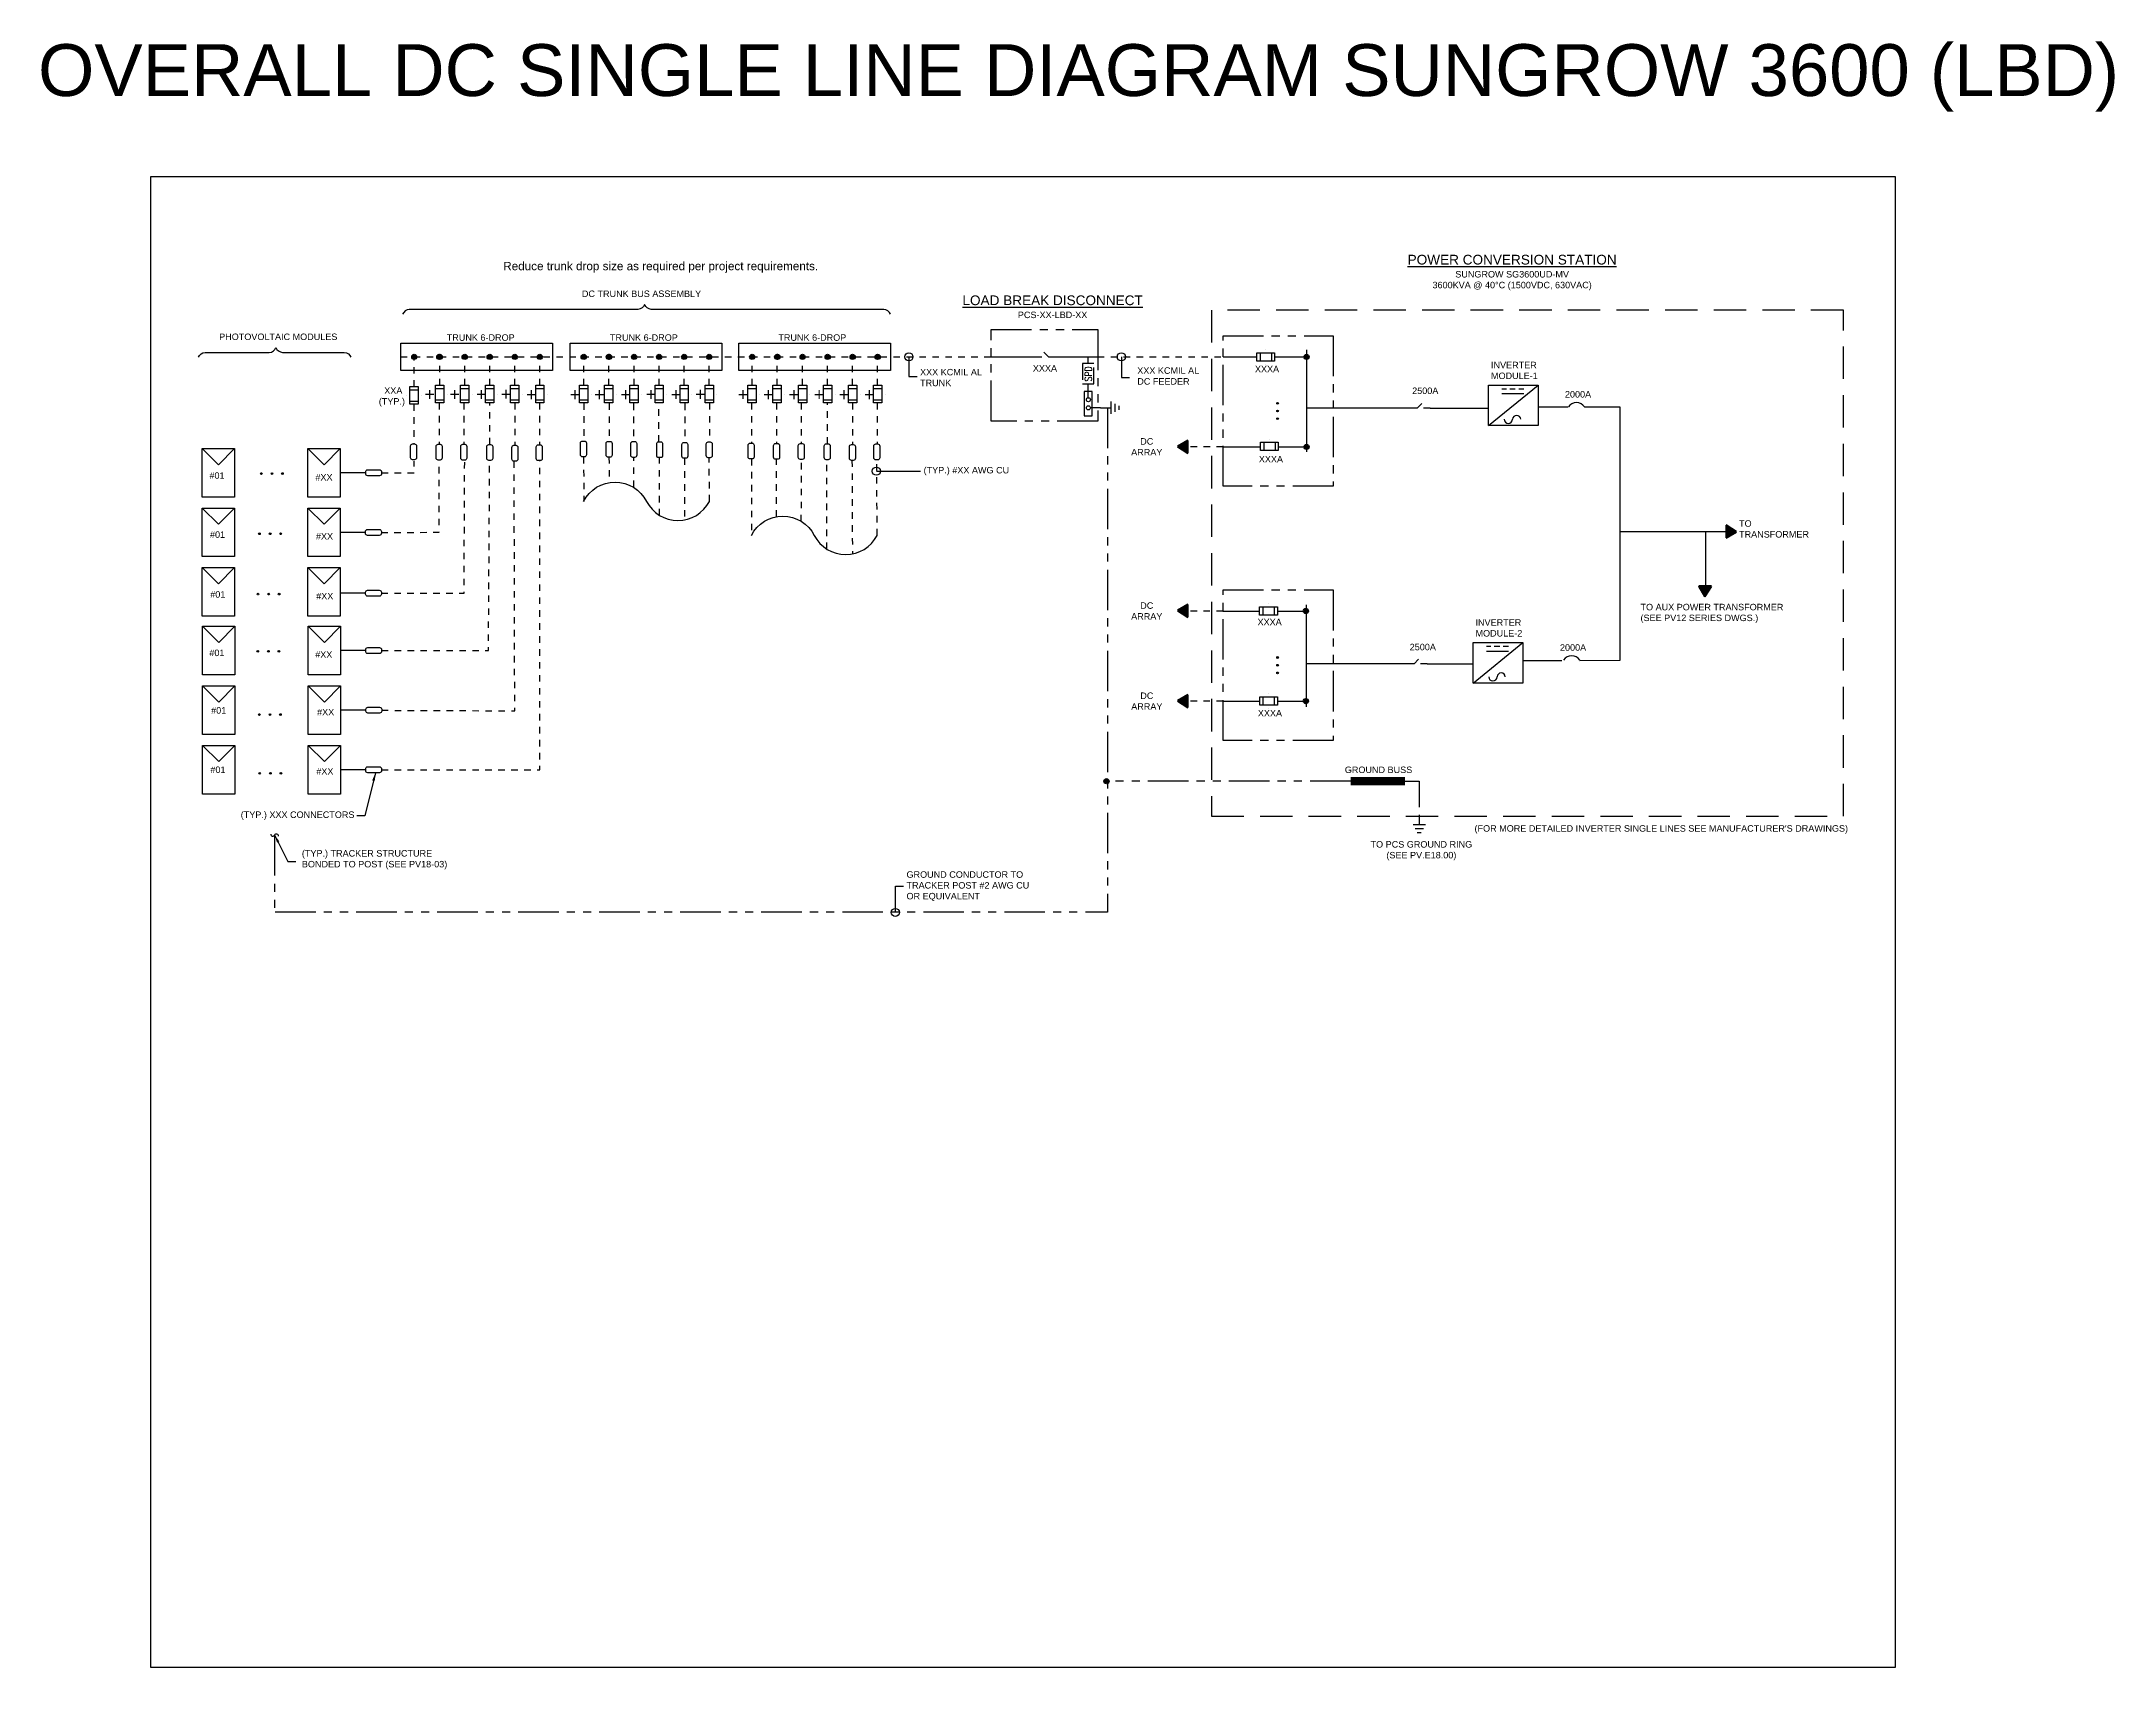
# Model space of a CAD drawing. Header units: feet. Extents: x -18 to 369, y -48 to 98.
# Drawn here: x 246.85 to 278.83, y 35.7 to 60.8 of the extents above; entities that cross this region are included whole.
import ezdxf

# ---------------------------------------------------------------- set-up
doc = ezdxf.new("R2010")
doc.units = ezdxf.units.FT
doc.header["$MEASUREMENT"] = 0
for name, pattern in [('DASHED', [0.75, 0.5, -0.25]), ('DASHED2', [0.375, 0.25, -0.125]), ('HIDDEN', [0.375, 0.25, -0.125]), ('HIDDEN4', [0.0935, 0.0625, -0.031]), ('PHANTOM2', [1.25, 0.625, -0.125, 0.125, -0.125, 0.125, -0.125])]:
    doc.linetypes.add(name, pattern=pattern)
for name, color, linetype in [('E-1LIN', 4, 'Continuous'), ('E-CABL', 133, 'HIDDEN4'), ('E-ELEC-BRDR', 171, 'DASHED2'), ('E-HARN-COMP', 8, 'Continuous'), ('E-HVMV-EQUP', 91, 'Continuous'), ('E-LV-BUS', 32, 'Continuous'), ('E-LV-EQUP', 211, 'Continuous'), ('E-PROD-COND-06F', 4, 'Continuous'), ('E-TEXT', 7, 'Continuous'), ('G-ANNO-TEXT', 1, 'Continuous')]:
    doc.layers.add(name, color=color, linetype=linetype)
doc.layers.add('G-NPLT', color=67, linetype='Continuous', plot=False)
doc.layers.add('G-TABL', color=7, linetype='Continuous', lineweight=40)
doc.layers.add('PV-PCS BOUNDARY', color=224, linetype='DASHED2', lineweight=90)
doc.styles.add('FSLR_Notes', font='Simplex.shx', dxfattribs={"width": 0.8, "height": 0.109375})
doc.styles.add('NEI-A', font='arial.ttf')
doc.styles.add('T10', font='romans.shx', dxfattribs={"height": 0.1})
doc.dimstyles.new('NEI-A', dxfattribs={"dimtxt": 0.1, "dimasz": 0.125, "dimexe": 0.0625, "dimexo": 0.0625, "dimgap": 0.0625, "dimtad": 0, "dimtih": 1, "dimtoh": 1, "dimdec": 4, "dimzin": 3, "dimdsep": 46, "dimlunit": 4, "dimtxsty": 'NEI-A', "dimcen": 0, "dimadec": 0, "dimazin": 0, "dimtfac": 0.75, "dimtdec": 4, "dimtofl": 0, "dimtmove": 0, "dimatfit": 3, "dimfxl": 1, "dimfrac": 1, "dimtolj": 1, "dimtzin": 0, "dimarcsym": 0})

# ---------------------------------------------------------------- blocks, each defined once
blk = doc.blocks.new('*U20')
at = {"layer": 'Defpoints', "color": 2}
for p, q in [((-0.137, 0.114), (-0.137, 0.114)), ((-0.137, -0.114), (-0.137, -0.114))]:
    blk.add_line(p, q, dxfattribs=at)
at = {"layer": 'E-HVMV-EQUP', "color": 0}
for p, q in [((-0.223, -0.064), (-0.223, 0.064)), ((-0.05, -0.064), (-0.05, 0.064))]:
    blk.add_line(p, q, dxfattribs=at)
blk.add_lwpolyline([(0, 0.064), (0, -0.064), (-0.273, -0.064), (-0.273, 0.064)], close=True, dxfattribs=at)
blk = doc.blocks.new('1-LINE - FUSE')
at = {"layer": 'Defpoints', "color": 2}
for p, q in [((-0.114, 0.137), (-0.114, 0.137)), ((0.114, 0.137), (0.114, 0.137))]:
    blk.add_line(p, q, dxfattribs=at)
at = {"layer": 'E-HVMV-EQUP', "color": 0}
for p, q in [((-0.064, 0.223), (0.064, 0.223)), ((-0.064, 0.05), (0.064, 0.05))]:
    blk.add_line(p, q, dxfattribs=at)
blk.add_lwpolyline([(0.064, 0), (-0.064, 0), (-0.064, 0.273), (0.064, 0.273)], close=True, dxfattribs=at)
blk = doc.blocks.new('03')
at = {"linetype": 'Continuous'}
h = blk.add_hatch(color=256, dxfattribs=at)
h.dxf.hatch_style = 1
h.paths.add_polyline_path([(-0.04, 0, 1), (0.04, 0, 1)])
blk.add_circle((0, 0), 0.04, dxfattribs=at)
blk = doc.blocks.new('E-005')
blk.add_line((-0.384, 0), (0.384, 0.625))
blk.add_lwpolyline([(0.384, 0), (-0.384, 0), (-0.384, 0.625), (0.384, 0.625)], close=True)
at = {"layer": 'E-TEXT'}
for p, q in [((-0.108, 0.564), (-0.177, 0.564)), ((0.163, 0.488), (-0.177, 0.488)), ((0.028, 0.564), (-0.056, 0.564)), ((0.163, 0.564), (0.082, 0.564))]:
    blk.add_line(p, q, dxfattribs=at)
for centre, start, end in [((-0.078, 0.098), 180, 0), ((0.05, 0.093), 4.1036, 175.8964)]:
    blk.add_arc(centre, 0.0642, start, end, dxfattribs=at)
blk = doc.blocks.new('end break')
for centre, major_axis in [((0.016, 0.06), (-0.0162, -0.0604)), ((-0.016, -0.06), (0.0162, 0.0604))]:
    blk.add_ellipse(centre, major_axis=major_axis, ratio=0.75, start_param=3.141593, end_param=6.283185)
blk = doc.blocks.new('E-015')
for p, q in [((0, 0), (0, -0.15625)), ((-0.09375, -0.15625), (0.09375, -0.15625)), ((-0.0625, -0.21875), (0.0625, -0.21875)), ((-0.03125, -0.28125), (0.03125, -0.28125))]:
    blk.add_line(p, q)
blk = doc.blocks.new('ARROW')
h = blk.add_hatch()
h.set_pattern_fill('ANSI31', color=256)
h.paths.add_polyline_path([(0, 0), (-0.074, -0.114), (0.066, -0.114)])
h = blk.add_hatch(color=256)
h.dxf.hatch_style = 1
h.paths.add_polyline_path([(0, 0), (-0.074, -0.114), (0.066, -0.114)])
blk.add_lwpolyline([(0, 0), (-0.074, -0.114), (0.066, -0.114), (0, 0)], close=True)
blk = doc.blocks.new('1LIN-DISCONNECT')
at = {"color": 4, "linetype": 'Continuous'}
for points in [[(0, 0), (0, -0.1)], [(0.071, -0.129), (0, -0.2), (0, -0.3)]]:
    blk.add_lwpolyline(points, dxfattribs=at)
blk = doc.blocks.new('3-LINE - CONTINUATION SYMBOL')
at = {"layer": 'E-HVMV-EQUP', "color": 0}
blk.add_lwpolyline([(-0.1082, 0, -0.611301), (0, 0, 0.611301), (0.1082, 0)], format="xyb", dxfattribs=at)

msp = doc.modelspace()

# ---------------------------------------------------------------- hatches: boundary and pattern name
at = {"layer": 'E-PROD-COND-06F'}
for points in [[(265.919, 55.203, -1), (265.919, 55.229, -1)], [(265.919, 55.084, -1), (265.919, 55.111, -1)], [(265.919, 54.966, -1), (265.919, 54.992, -1)], [(250.229, 54.132, -1), (250.255, 54.132, -1)], [(250.394, 54.132, -1), (250.42, 54.132, -1)], [(250.555, 54.132, -1), (250.581, 54.132, -1)], [(250.2, 53.203, -1), (250.226, 53.203, -1)], [(250.365, 53.203, -1), (250.391, 53.203, -1)], [(250.526, 53.203, -1), (250.553, 53.203, -1)], [(250.177, 52.271, -1), (250.204, 52.271, -1)], [(250.342, 52.271, -1), (250.369, 52.271, -1)], [(250.504, 52.271, -1), (250.53, 52.271, -1)], [(250.174, 51.389, -1), (250.2, 51.389, -1)], [(250.339, 51.389, -1), (250.365, 51.389, -1)], [(250.5, 51.389, -1), (250.526, 51.389, -1)], [(265.919, 51.28, -1), (265.919, 51.306, -1)], [(265.919, 51.161, -1), (265.919, 51.187, -1)], [(265.919, 51.043, -1), (265.919, 51.069, -1)], [(250.198, 50.412, -1), (250.224, 50.412, -1)], [(250.363, 50.412, -1), (250.389, 50.412, -1)], [(250.524, 50.412, -1), (250.55, 50.412, -1)], [(250.204, 49.506, -1), (250.23, 49.506, -1)], [(250.369, 49.506, -1), (250.395, 49.506, -1)], [(250.53, 49.506, -1), (250.556, 49.506, -1)]]:
    msp.add_hatch(color=7, dxfattribs=at).paths.add_polyline_path(points)

# ---------------------------------------------------------------- linework, layer by layer
for points in [[(248.537, 58.715), (275.446, 58.715), (275.446, 35.704), (248.537, 35.704)], [(263.061, 55.021), (263.061, 55.396), (262.936, 55.396), (262.936, 55.021)]]:
    msp.add_lwpolyline(points, close=True)
for centre in [(263.001, 55.271), (263.001, 55.146)]:
    msp.add_circle(centre, 0.0312)
at = {"layer": 'E-1LIN', "linetype": 'HIDDEN'}
msp.add_lwpolyline([(262.91, 55.829), (262.91, 55.518), (263.087, 55.518), (263.087, 55.829)], close=True, dxfattribs=at)
at = {"layer": 'E-1LIN', "linetype": 'HIDDEN', "flags": 128}
for points in [[(262.999, 55.829), (262.999, 55.932)], [(262.999, 55.303), (262.999, 55.518)], [(263.189, 55.148), (263.032, 55.146)]]:
    msp.add_lwpolyline(points, dxfattribs=at)
at = {"layer": 'E-CABL', "flags": 128}
for points in [[(252.394, 55.933), (261.5, 55.933)], [(252.599, 55.475), (252.599, 55.913)], [(252.993, 55.495), (252.993, 55.933)], [(253.379, 55.495), (253.379, 55.933)], [(253.379, 55.495), (253.379, 55.933)], [(253.765, 55.495), (253.765, 55.933)], [(254.152, 55.495), (254.152, 55.933)], [(254.538, 55.495), (254.538, 55.933)], [(255.215, 55.495), (255.215, 55.933)], [(255.601, 55.495), (255.601, 55.933)], [(255.601, 55.495), (255.601, 55.933)], [(255.993, 55.495), (255.993, 55.933)], [(255.993, 55.495), (255.993, 55.933)], [(256.379, 55.495), (256.379, 55.933)], [(256.765, 55.495), (256.765, 55.933)], [(257.151, 55.495), (257.151, 55.933)], [(257.814, 55.495), (257.814, 55.933)], [(258.2, 55.495), (258.2, 55.933)], [(258.2, 55.495), (258.2, 55.933)], [(258.592, 55.495), (258.592, 55.933)], [(258.592, 55.495), (258.592, 55.933)], [(258.978, 55.495), (258.978, 55.933)], [(259.364, 55.495), (259.364, 55.933)], [(259.75, 55.495), (259.75, 55.933)], [(263.145, 55.933), (265.078, 55.933)], [(252.595, 55.201), (252.595, 54.588)], [(252.985, 55.222), (252.985, 54.585)], [(253.364, 55.222), (253.364, 54.583)], [(253.767, 54.581), (253.767, 55.222)], [(254.152, 55.222), (254.153, 54.568)], [(254.533, 55.222), (254.533, 54.577)], [(255.217, 55.216), (255.217, 54.632)], [(255.606, 55.213), (255.606, 54.629)], [(255.985, 55.211), (255.985, 54.627)], [(256.376, 54.624), (256.376, 55.209)], [(256.775, 55.211), (256.775, 54.612)], [(257.155, 55.219), (257.155, 54.621)], [(257.802, 55.219), (257.802, 54.6)], [(258.191, 55.219), (258.191, 54.597)], [(258.57, 55.219), (258.57, 54.595)], [(258.974, 54.593), (258.974, 55.219)], [(259.36, 55.219), (259.36, 54.58)], [(259.74, 55.219), (259.74, 54.589)], [(255.212, 54.389), (255.219, 53.703)], [(255.605, 54.385), (255.609, 53.992)], [(255.987, 53.927), (255.988, 54.38)], [(256.383, 53.486), (256.383, 54.378)], [(257.155, 53.703), (257.151, 54.376)], [(265.078, 54.544), (264.504, 54.544)], [(252.093, 53.224), (252.983, 53.225), (252.983, 54.343)], [(252.094, 52.285), (253.369, 52.284), (253.379, 54.343)], [(252.097, 51.399), (253.746, 51.399), (253.764, 54.343)], [(252.097, 49.561), (254.537, 49.561), (254.537, 54.331)], [(252.097, 54.143), (252.599, 54.143), (252.599, 54.323)], [(252.099, 50.478), (254.151, 50.47), (254.142, 54.323)], [(256.769, 54.367), (256.769, 53.412)], [(257.804, 54.357), (257.801, 53.178)], [(258.191, 53.467), (258.191, 54.352)], [(258.572, 53.396), (258.574, 54.348)], [(258.968, 52.968), (258.968, 54.346)], [(259.354, 54.335), (259.36, 52.892)], [(259.742, 53.178), (259.736, 54.343)], [(265.077, 52.009), (264.503, 52.009)], [(265.077, 50.619), (264.503, 50.619)]]:
    msp.add_lwpolyline(points, dxfattribs=at)
at = {"layer": 'E-ELEC-BRDR', "linetype": 'DASHED'}
msp.add_lwpolyline([(274.648, 48.842), (274.648, 56.653), (264.899, 56.653), (264.899, 48.842)], close=True, dxfattribs=at)
at = {"layer": 'E-HARN-COMP'}
for points in [[(252.544, 54.377), (252.544, 54.558, -0.414214), (252.576, 54.59), (252.604, 54.59, -0.414214), (252.636, 54.558), (252.636, 54.377, -0.414214), (252.604, 54.345), (252.576, 54.345, -0.414214)], [(252.938, 54.372), (252.938, 54.553, -0.414214), (252.971, 54.585), (252.999, 54.585, -0.414214), (253.031, 54.553), (253.031, 54.372, -0.414214), (252.999, 54.34), (252.971, 54.34, -0.414214)], [(253.319, 54.37), (253.319, 54.551, -0.414214), (253.351, 54.583), (253.379, 54.583, -0.414214), (253.411, 54.551), (253.411, 54.37, -0.414214), (253.379, 54.338), (253.351, 54.338, -0.414214)], [(253.719, 54.366), (253.719, 54.547, -0.414214), (253.751, 54.579), (253.779, 54.579, -0.414214), (253.812, 54.547), (253.812, 54.366, -0.414214), (253.779, 54.334), (253.751, 54.334, -0.414214)], [(254.107, 54.355), (254.107, 54.535, -0.414214), (254.139, 54.568), (254.167, 54.568, -0.414214), (254.199, 54.535), (254.199, 54.355, -0.414214), (254.167, 54.323), (254.139, 54.323, -0.414214)], [(254.483, 54.364), (254.483, 54.544, -0.414214), (254.516, 54.577), (254.543, 54.577, -0.414214), (254.576, 54.544), (254.576, 54.364, -0.414214), (254.543, 54.331), (254.516, 54.331, -0.414214)], [(255.165, 54.421), (255.165, 54.602, -0.414214), (255.198, 54.634), (255.225, 54.634, -0.414214), (255.258, 54.602), (255.258, 54.421, -0.414214), (255.225, 54.389), (255.198, 54.389, -0.414214)], [(255.56, 54.416), (255.56, 54.597, -0.414214), (255.592, 54.629), (255.62, 54.629, -0.414214), (255.652, 54.597), (255.652, 54.416, -0.414214), (255.62, 54.384), (255.592, 54.384, -0.414214)], [(255.941, 54.414), (255.941, 54.595, -0.414214), (255.973, 54.627), (256.001, 54.627, -0.414214), (256.033, 54.595), (256.033, 54.414, -0.414214), (256.001, 54.382), (255.973, 54.382, -0.414214)], [(256.341, 54.41), (256.341, 54.591, -0.414214), (256.373, 54.623), (256.401, 54.623, -0.414214), (256.433, 54.591), (256.433, 54.41, -0.414214), (256.401, 54.378), (256.373, 54.378, -0.414214)], [(256.729, 54.399), (256.729, 54.58, -0.414214), (256.761, 54.612), (256.789, 54.612, -0.414214), (256.821, 54.58), (256.821, 54.399, -0.414214), (256.789, 54.367), (256.761, 54.367, -0.414214)], [(257.105, 54.408), (257.105, 54.589, -0.414214), (257.137, 54.621), (257.165, 54.621, -0.414214), (257.197, 54.589), (257.197, 54.408, -0.414214), (257.165, 54.376), (257.137, 54.376, -0.414214)], [(257.751, 54.389), (257.751, 54.57, -0.414214), (257.783, 54.602), (257.811, 54.602, -0.414214), (257.843, 54.57), (257.843, 54.389, -0.414214), (257.811, 54.357), (257.783, 54.357, -0.414214)], [(258.145, 54.384), (258.145, 54.565, -0.414214), (258.177, 54.597), (258.205, 54.597, -0.414214), (258.238, 54.565), (258.238, 54.384, -0.414214), (258.205, 54.352), (258.177, 54.352, -0.414214)], [(258.526, 54.382), (258.526, 54.563, -0.414214), (258.558, 54.595), (258.586, 54.595, -0.414214), (258.618, 54.563), (258.618, 54.382, -0.414214), (258.586, 54.35), (258.558, 54.35, -0.414214)], [(258.926, 54.378), (258.926, 54.559, -0.414214), (258.958, 54.591), (258.986, 54.591, -0.414214), (259.018, 54.559), (259.018, 54.378, -0.414214), (258.986, 54.346), (258.958, 54.346, -0.414214)], [(259.314, 54.367), (259.314, 54.547, -0.414214), (259.346, 54.58), (259.374, 54.58, -0.414214), (259.406, 54.547), (259.406, 54.367, -0.414214), (259.374, 54.335), (259.346, 54.335, -0.414214)], [(259.69, 54.376), (259.69, 54.556, -0.414214), (259.722, 54.589), (259.75, 54.589, -0.414214), (259.782, 54.556), (259.782, 54.376, -0.414214), (259.75, 54.343), (259.722, 54.343, -0.414214)], [(251.884, 54.19), (252.065, 54.19, -0.414214), (252.097, 54.157), (252.097, 54.13, -0.414214), (252.065, 54.097), (251.884, 54.097, -0.414214), (251.852, 54.13), (251.852, 54.157, -0.414214)], [(251.88, 53.27), (252.061, 53.27, -0.414214), (252.093, 53.238), (252.093, 53.21, -0.414214), (252.061, 53.178), (251.88, 53.178, -0.414214), (251.848, 53.21), (251.848, 53.238, -0.414214)], [(251.881, 52.331), (252.062, 52.331, -0.414214), (252.094, 52.299), (252.094, 52.271, -0.414214), (252.062, 52.239), (251.881, 52.239, -0.414214), (251.849, 52.271), (251.849, 52.299, -0.414214)], [(251.884, 51.447), (252.065, 51.447, -0.414214), (252.097, 51.415), (252.097, 51.387, -0.414214), (252.065, 51.354), (251.884, 51.354, -0.414214), (251.852, 51.387), (251.852, 51.415, -0.414214)], [(251.886, 50.526), (252.067, 50.526, -0.414214), (252.099, 50.494), (252.099, 50.466, -0.414214), (252.067, 50.434), (251.886, 50.434, -0.414214), (251.854, 50.466), (251.854, 50.494, -0.414214)], [(251.884, 49.607), (252.065, 49.607, -0.414214), (252.097, 49.575), (252.097, 49.547, -0.414214), (252.065, 49.515), (251.884, 49.515, -0.414214), (251.852, 49.547), (251.852, 49.575, -0.414214)]]:
    msp.add_lwpolyline(points, format="xyb", close=True, dxfattribs=at)
at = {"layer": 'E-HVMV-EQUP'}
for centre in [(270.53, 55.078), (270.456, 51.169)]:
    msp.add_arc(centre, 0.15, 33.7664, 146.2336, dxfattribs=at)
at = {"layer": 'E-LV-BUS', "flags": 128}
for points in [[(266.366, 56.04), (266.366, 54.466)], [(261.5, 55.933), (262.184, 55.933)], [(262.484, 55.933), (263.169, 55.933)], [(265.078, 55.933), (265.601, 55.933)], [(265.875, 55.933), (266.366, 55.933)], [(267.972, 55.141), (266.366, 55.141)], [(268.272, 55.141), (269.174, 55.141)], [(269.942, 55.162), (270.402, 55.162)], [(270.655, 55.161), (271.2, 55.162), (271.202, 51.246), (270.581, 51.244)], [(265.078, 54.544), (265.657, 54.544)], [(265.93, 54.544), (266.366, 54.544)], [(271.201, 53.237), (272.915, 53.238)], [(272.519, 53.237), (272.519, 52.3)], [(265.077, 52.009), (265.643, 52.009)], [(265.918, 52.009), (266.353, 52.009)], [(266.359, 52.106), (266.359, 50.531)], [(267.925, 51.196), (266.368, 51.193)], [(268.225, 51.196), (268.935, 51.196)], [(270.303, 51.239), (269.703, 51.239)], [(265.078, 50.619), (265.644, 50.619)], [(265.918, 50.619), (266.354, 50.619)]]:
    msp.add_lwpolyline(points, dxfattribs=at)
at = {"layer": 'E-LV-EQUP', "flags": 128}
for points in [[(252.394, 56.146), (254.734, 56.146), (254.734, 55.72), (252.394, 55.72)], [(255.007, 56.146), (257.348, 56.146), (257.348, 55.72), (255.007, 55.72)], [(257.606, 56.146), (259.947, 56.146), (259.947, 55.72), (257.606, 55.72)]]:
    msp.add_lwpolyline(points, close=True, dxfattribs=at)
at = {"layer": 'E-LV-EQUP', "linetype": 'PHANTOM2', "flags": 128}
for points in [[(263.297, 55.148), (263.297, 47.365), (250.447, 47.365)], [(267.045, 49.386), (263.273, 49.382)], [(267.883, 49.386), (268.106, 49.386), (268.106, 48.867)], [(250.447, 48.552), (250.447, 47.365)]]:
    msp.add_lwpolyline(points, dxfattribs=at)
at = {"layer": 'E-LV-EQUP', "flags": 128}
for points in [[(249.329, 54.518), (249.579, 54.268), (249.829, 54.518), (249.829, 53.768), (249.329, 53.768), (249.329, 54.518), (249.829, 54.518)], [(250.96, 54.518), (251.21, 54.268), (251.46, 54.518), (251.46, 53.768), (250.96, 53.768), (250.96, 54.518), (251.46, 54.518)], [(249.329, 53.6), (249.579, 53.35), (249.829, 53.6), (249.829, 52.85), (249.329, 52.85), (249.329, 53.6), (249.829, 53.6)], [(250.96, 53.6), (251.21, 53.35), (251.46, 53.6), (251.46, 52.85), (250.96, 52.85), (250.96, 53.6), (251.46, 53.6)], [(249.329, 52.681), (249.579, 52.431), (249.829, 52.681), (249.829, 51.931), (249.329, 51.931), (249.329, 52.681), (249.829, 52.681)], [(250.96, 52.681), (251.21, 52.431), (251.46, 52.681), (251.46, 51.931), (250.96, 51.931), (250.96, 52.681), (251.46, 52.681)], [(249.334, 51.774), (249.584, 51.524), (249.834, 51.774), (249.834, 51.024), (249.334, 51.024), (249.334, 51.774), (249.834, 51.774)], [(250.965, 51.774), (251.215, 51.524), (251.465, 51.774), (251.465, 51.024), (250.965, 51.024), (250.965, 51.774), (251.465, 51.774)], [(249.334, 50.855), (249.584, 50.605), (249.834, 50.855), (249.834, 50.105), (249.334, 50.105), (249.334, 50.855), (249.834, 50.855)], [(250.965, 50.855), (251.215, 50.605), (251.465, 50.855), (251.465, 50.105), (250.965, 50.105), (250.965, 50.855), (251.465, 50.855)], [(249.334, 49.936), (249.584, 49.686), (249.834, 49.936), (249.834, 49.186), (249.334, 49.186), (249.334, 49.936), (249.834, 49.936)], [(250.965, 49.936), (251.215, 49.686), (251.465, 49.936), (251.465, 49.186), (250.965, 49.186), (250.965, 49.936), (251.465, 49.936)]]:
    msp.add_lwpolyline(points, dxfattribs=at)
at = {"layer": 'E-PROD-COND-06F'}
for p, q in [((251.849, 54.143), (251.463, 54.143)), ((251.845, 53.223), (251.459, 53.223)), ((251.846, 52.284), (251.46, 52.284)), ((251.849, 51.4), (251.463, 51.4)), ((251.851, 50.479), (251.465, 50.479)), ((251.849, 49.56), (251.463, 49.56))]:
    msp.add_line(p, q, dxfattribs=at)
at = {"layer": 'E-PROD-COND-06F', "color": 8, "linetype": 'PHANTOM2'}
for points in [[(261.5, 56.355), (263.145, 56.355), (263.145, 54.943), (261.5, 54.943)], [(265.078, 56.259), (266.778, 56.259), (266.778, 53.935), (265.078, 53.935)], [(265.078, 52.336), (266.778, 52.336), (266.778, 50.012), (265.078, 50.012)]]:
    msp.add_lwpolyline(points, close=True, dxfattribs=at)
at = {"layer": 'E-PROD-COND-06F', "const_width": 0.13}
msp.add_lwpolyline([(267.045, 49.386), (267.883, 49.386)], dxfattribs=at)
at = {"layer": 'E-PROD-COND-06F', "color": 7}
for centre in [(265.919, 55.216), (265.919, 55.098), (265.919, 54.979), (250.242, 54.132), (250.407, 54.132), (250.568, 54.132), (250.213, 53.203), (250.378, 53.203), (250.539, 53.203), (250.191, 52.271), (250.355, 52.271), (250.517, 52.271), (250.187, 51.389), (250.352, 51.389), (250.513, 51.389), (265.919, 51.293), (265.919, 51.174), (265.919, 51.056), (250.211, 50.412), (250.376, 50.412), (250.537, 50.412), (250.217, 49.506), (250.382, 49.506), (250.543, 49.506)]:
    msp.add_circle(centre, 0.0131, dxfattribs=at)
at = {"layer": 'G-ANNO-TEXT', "flags": 128}
for points in [[(259.947, 56.59, 0.298343), (259.844, 56.665), (256.257, 56.665, -0.298343), (256.155, 56.741, -0.298343), (256.052, 56.665), (252.524, 56.665, 0.298343), (252.422, 56.59)], [(249.272, 55.926, -0.298343), (249.375, 56.001), (250.364, 56.001, 0.298343), (250.467, 56.077, 0.298343), (250.569, 56.001), (251.522, 56.001, -0.298343), (251.625, 55.926)]]:
    msp.add_lwpolyline(points, format="xyb", dxfattribs=at)

# ---------------------------------------------------------------- block references
at = {"xscale": 8.972762316823077, "yscale": 8.972762316823077, "zscale": 8.972762316823077}
for p in [(256.184, 53.703), (258.772, 53.178)]:
    msp.add_blockref('3-LINE - CONTINUATION SYMBOL', p, dxfattribs=at)
at = {"layer": 'E-1LIN', "rotation": 90}
msp.add_blockref('1LIN-DISCONNECT', (262.184, 55.933), dxfattribs=at)
at = {"layer": 'E-1LIN'}
for p in [(269.558, 54.872), (269.319, 50.898)]:
    msp.add_blockref('E-005', p, dxfattribs=at)
at = {"layer": 'E-1LIN', "xscale": -1}
for name, p, rotation in [('E-015', (263.189, 55.148), 90), ('1LIN-DISCONNECT', (268.272, 55.141), 270), ('1LIN-DISCONNECT', (268.225, 51.196), 270)]:
    msp.add_blockref(name, p, dxfattribs=dict(at, rotation=rotation))
msp.add_blockref('E-015', (268.106, 48.867), dxfattribs=at)
at = {"layer": 'E-HVMV-EQUP', "zscale": 2, "rotation": 270}
for p in [(252.601, 55.933), (252.987, 55.933), (252.993, 55.933), (253.379, 55.933), (253.379, 55.933), (253.765, 55.933), (254.152, 55.933), (254.538, 55.933), (255.215, 55.933), (255.601, 55.933), (255.606, 55.933), (255.993, 55.933), (255.993, 55.933), (256.379, 55.933), (256.765, 55.933), (257.151, 55.933), (257.814, 55.933), (258.2, 55.933), (258.205, 55.933), (258.592, 55.933), (258.592, 55.933), (258.978, 55.933), (259.364, 55.933), (259.75, 55.933), (266.366, 55.933), (266.366, 54.544), (266.356, 52.01), (266.356, 50.62), (263.279, 49.384)]:
    msp.add_blockref('03', p, dxfattribs=at)
at = {"layer": 'E-LV-EQUP', "rotation": 270}
for name, p in [('1-LINE - FUSE', (265.601, 55.933)), ('*U20', (252.599, 55.201)), ('*U20', (252.993, 55.222)), ('*U20', (253.379, 55.222)), ('*U20', (253.765, 55.222)), ('*U20', (254.152, 55.222)), ('*U20', (254.538, 55.222)), ('*U20', (255.215, 55.222)), ('*U20', (255.601, 55.222)), ('*U20', (255.993, 55.222)), ('*U20', (256.379, 55.222)), ('*U20', (256.765, 55.222)), ('*U20', (257.151, 55.222)), ('*U20', (257.813, 55.222)), ('*U20', (258.199, 55.222)), ('*U20', (258.592, 55.222)), ('*U20', (258.978, 55.222)), ('*U20', (259.364, 55.222)), ('*U20', (259.75, 55.222)), ('1-LINE - FUSE', (265.657, 54.55)), ('1-LINE - FUSE', (265.643, 52.011)), ('1-LINE - FUSE', (265.644, 50.621))]:
    msp.add_blockref(name, p, dxfattribs=at)
at = {"layer": 'E-LV-EQUP', "xscale": 0.5000000033, "yscale": 0.5000000033, "zscale": 0.5000000033, "rotation": 90}
msp.add_blockref('end break', (250.447, 48.552), dxfattribs=at)
at = {"layer": 'PV-PCS BOUNDARY', "xscale": 1.39854621569094, "yscale": 1.39854621569094, "zscale": 1.39854621569094}
for p, rotation in [((264.374, 54.551), 89.99999999999999), ((273, 53.232), 270), ((272.509, 52.233), 180), ((264.374, 52.017), 89.99999999999999), ((264.374, 50.626), 89.99999999999999)]:
    msp.add_blockref('ARROW', p, dxfattribs=dict(at, rotation=rotation))

# ---------------------------------------------------------------- texts
at = {"layer": 'Defpoints', "color": 1, "insert": (262.849, 59.718), "char_height": 0.8, "attachment_point": 8, "style": 'NEI-A'}
msp.add_mtext('OVERALL DC SINGLE LINE DIAGRAM SUNGROW 3600 (LBD)', dxfattribs=at)
at = {"layer": 'G-ANNO-TEXT', "char_height": 0.15, "attachment_point": 2, "style": 'NEI-A'}
for s, insert in [('{\\LPOWER CONVERSION STATION\\P\\H0.66667x;\\lSUNGROW SG3600UD-MV\\P3600KVA @ 40%%DC (1500VDC, 630VAC)}', (269.538, 57.508)), ('{\\LLOAD BREAK DISCONNECT\\P\\H0.66667x;\\lPCS-XX-LBD-XX}', (262.449, 56.881)), ("{\\H0.66667x;(FOR MORE DETAILED INVERTER SINGLE LINES SEE MANUFACTURER'S DRAWINGS)}", (271.839, 48.705))]:
    msp.add_mtext(s, dxfattribs=dict(at, insert=insert))
at = {"layer": 'G-ANNO-TEXT', "style": 'NEI-A'}
for s, insert, char_height, width, attachment_point in [('\\pxql;DC TRUNK BUS ASSEMBLY', (257.12, 56.906), 0.1, 1.93286, 6), ('\\pxql;PHOTOVOLTAIC MODULES', (251.409, 56.242), 0.1, 1.81785, 6), ('\\pxt5;TRUNK 6-DROP', (254.15, 56.23), 0.1, 1.14384, 6), ('\\pxql;TRUNK 6-DROP', (256.763, 56.23), 0.1, 1.14384, 6), ('\\pxql;TRUNK 6-DROP', (259.362, 56.23), 0.1, 1.14384, 6), ('XXX KCMIL AL^JTRUNK', (260.404, 55.613), 0.1, 0.98111, 4), ('\\A1;\\pxqc;XXXA', (261.958, 55.756), 0.1, 0.74552, 4), ('XXX KCMIL AL\\PDC FEEDER', (263.755, 55.637), 0.1, 0.97551, 4), ('\\A1;\\pxqc;XXXA ', (265.054, 55.745), 0.1, 1.40596, 4), ('\\A1;INVERTER MODULE-1', (269.212, 55.723), 0.1, 0.70557, 4), ('\\A1;XXA\\P\\pxqc;(TYP.)', (252.138, 55.314), 0.1, 0.23531, 4), ('+', (252.758, 55.456), 0.2, 0.25669, 1), ('+', (253.144, 55.456), 0.2, 0.25669, 1), ('+', (253.553, 55.456), 0.2, 0.25669, 1), ('+', (253.936, 55.46), 0.2, 0.25669, 1), ('+', (254.324, 55.454), 0.2, 0.25669, 1), ('+', (255.001, 55.454), 0.2, 0.25669, 1), ('+', (255.375, 55.454), 0.2, 0.25669, 1), ('+', (255.781, 55.452), 0.2, 0.25669, 1), ('+', (256.171, 55.456), 0.2, 0.25669, 1), ('+', (256.557, 55.455), 0.2, 0.25669, 1), ('+', (256.934, 55.457), 0.2, 0.25669, 1), ('+', (257.592, 55.455), 0.2, 0.25669, 1), ('+', (257.981, 55.452), 0.2, 0.25669, 1), ('+', (258.376, 55.454), 0.2, 0.25669, 1), ('+', (258.766, 55.455), 0.2, 0.25669, 1), ('+', (259.151, 55.452), 0.2, 0.25669, 1), ('+', (259.542, 55.452), 0.2, 0.25669, 1), ('\\A1;2500A', (267.996, 55.409), 0.1, 0.55272, 4), ('\\A1;\\pxqc;2000A', (270.437, 55.354), 0.1, 0.23531, 4), ('\\A1;\\pxqc;DC\\PARRAY', (263.784, 54.545), 0.1, 0.23531, 4), ('\\A1;\\pxqc;XXXA ', (265.461, 54.354), 0.1, 0.71179, 4), ('\\A1;\\pxqc;#01 ', (249.329, 54.1), 0.1, 0.45816, 4), ('\\A1;\\pxqc;#XX ', (250.979, 54.074), 0.1, 0.45816, 4), ('(TYP.) #XX AWG CU', (260.459, 54.169), 0.1, 1.30925, 4), ('\\pxql;TO TRANSFORMER', (274.22, 53.277), 0.1, 1.18112, 6), ('\\A1;\\pxqc;#01 ', (249.337, 53.189), 0.1, 0.45816, 4), ('\\A1;\\pxqc;#XX ', (250.987, 53.163), 0.1, 0.45816, 4), ('\\A1;\\pxqc;#01 ', (249.341, 52.266), 0.1, 0.45816, 4), ('\\A1;\\pxqc;#XX ', (250.991, 52.24), 0.1, 0.45816, 4), ('\\A1;\\pxqc;DC\\PARRAY', (263.784, 52.011), 0.1, 0.23531, 4), ('\\A1;\\pxqc;XXXA ', (265.359, 51.84), 0.1, 0.87583, 4), ('\\A1;INVERTER MODULE-2', (268.973, 51.749), 0.1, 0.70557, 4), ('\\pxql;TO AUX POWER TRANSFORMER (SEE PV12 SERIES DWGS.)', (273.722, 51.973), 0.1, 2.20346, 6), ('\\A1;2500A', (267.958, 51.454), 0.1, 0.23531, 4), ('\\A1;2000A', (270.276, 51.447), 0.1, 0.23531, 4), ('\\A1;\\pxqc;#01 ', (249.327, 51.364), 0.1, 0.45816, 4), ('\\A1;\\pxqc;#XX ', (250.976, 51.338), 0.1, 0.45816, 4), ('\\A1;\\pxqc;DC\\PARRAY', (263.785, 50.62), 0.1, 0.23531, 4), ('\\A1;\\pxqc;#01 ', (249.355, 50.476), 0.1, 0.45816, 4), ('\\A1;\\pxqc;#XX ', (251.005, 50.45), 0.1, 0.45816, 4), ('\\A1;\\pxqc;XXXA ', (265.364, 50.434), 0.1, 0.87583, 4), ('\\A1;\\pxqc;#01 ', (249.343, 49.56), 0.1, 0.45816, 4), ('\\A1;\\pxqc;#XX ', (250.993, 49.535), 0.1, 0.45816, 4), ('\\A1;\\pxqc;GROUND BUSS', (266.96, 49.559), 0.1, 1.03381, 4), ('\\A1;(TYP.) XXX CONNECTORS', (251.678, 48.852), 0.1, 2.14397, 6), ('(TYP.) TRACKER STRUCTURE BONDED TO POST (SEE PV18-03)', (250.867, 48.172), 0.1, 2.53409, 4), ('\\A1;\\pxqc;TO PCS GROUND RING \\P(SEE PV.E18.00)', (266.905, 48.311), 0.1, 2.46596, 4), ('GROUND CONDUCTOR TO  TRACKER POST #2 AWG CU OR EQUIVALENT', (260.195, 47.763), 0.1, 1.95913, 4)]:
    msp.add_mtext(s, dxfattribs=dict(at, insert=insert, char_height=char_height, width=width, attachment_point=attachment_point))
at = {"layer": 'G-NPLT', "insert": (253.974, 57.315), "char_height": 0.12902, "attachment_point": 4, "style": 'NEI-A'}
msp.add_mtext_dynamic_manual_height_columns('Reduce trunk drop size as required per project requirements.', width=7.05311, gutter_width=0.706, heights=[2.116], dxfattribs=at)
at = {"layer": 'G-TABL', "insert": (262.944, 55.786), "char_height": 0.1094, "attachment_point": 3, "rotation": 90, "style": 'FSLR_Notes'}
msp.add_mtext_dynamic_manual_height_columns('SPD', width=0.02378, gutter_width=0.547, heights=[0], dxfattribs=at)

# ---------------------------------------------------------------- leaders
at = {"layer": 'G-ANNO-TEXT', "annotation_type": 0, "has_hookline": 1}
for points, override, hookline_direction, text_width in [([(260.232, 55.933), (260.232, 55.628), (260.357, 55.628)], {"dimgap": 0.046875, "dimtad": 0, "dimtxsty": 'T10', "dimldrblk": 'DotBlank'}, 0, 0.949), ([(263.51, 55.933), (263.51, 55.616), (263.635, 55.616)], {"dimgap": 0.046875, "dimtad": 0, "dimtxsty": 'T10', "dimldrblk": 'DotBlank'}, 0, 0.949), ([(259.73, 54.169), (260.412, 54.169)], {"dimgap": 0.046875, "dimtad": 0, "dimtxsty": 'T10', "dimldrblk": 'DotBlank'}, 0, 1.3), ([(252.001, 49.511), (251.84, 48.848), (251.715, 48.848)], {"dimgap": 0.046875, "dimtad": 0}, 1, 1.738), ([(250.447, 48.556), (250.649, 48.142), (250.774, 48.142)], {"dimgap": 0.046875, "dimtad": 0, "dimtxsty": 'T10'}, 0, 2.228), ([(260.023, 47.359), (260.023, 47.763), (260.148, 47.763)], {"dimgap": 0.046875, "dimtad": 0, "dimtxsty": 'T10', "dimldrblk": 'DotBlank'}, 0, 1.879)]:
    msp.add_leader(points, dimstyle='NEI-A', override=override, dxfattribs=dict(at, hookline_direction=hookline_direction, text_width=text_width))

doc.saveas('drawing.dxf')
